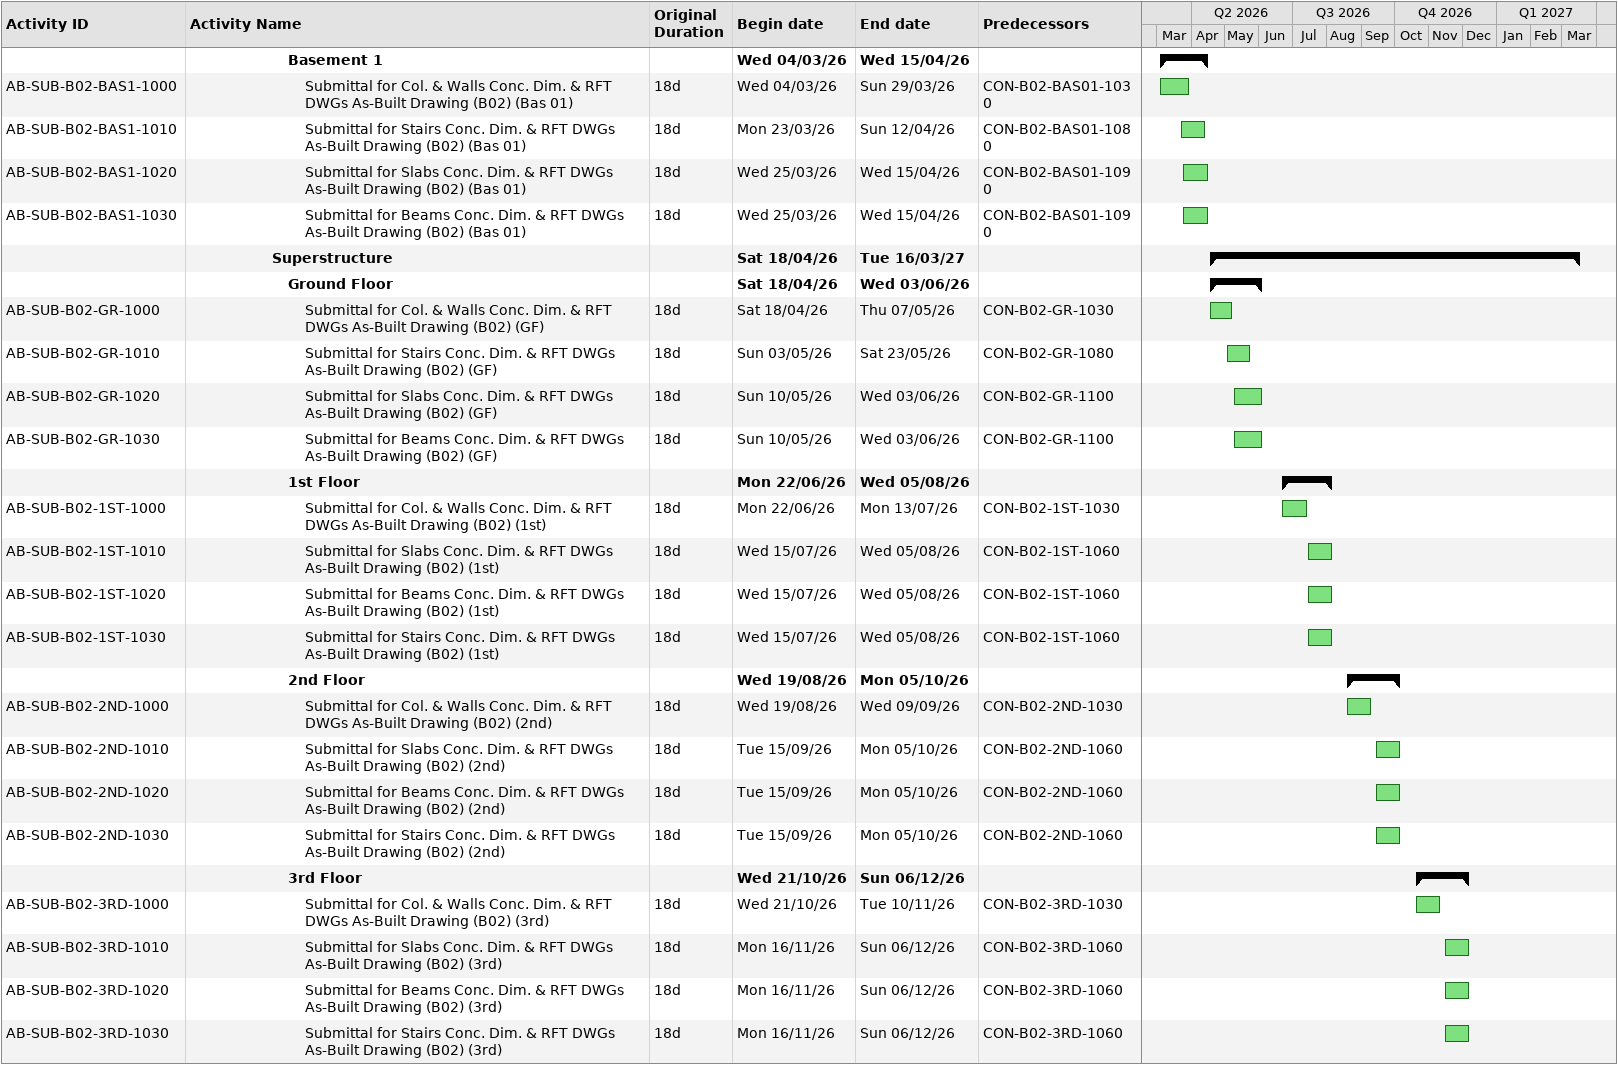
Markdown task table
| ID | Level | Task | Original duration | Start | Finish | Predecessors |
|---|---|---|---|---|---|---|
|  | 7 | **Basement 1** |  | 2026-03-04 | 2026-04-15 |  |
| AB-SUB-B02-BAS1-1000 | 8 | Submittal for Col. & Walls Conc. Dim. & RFT DWGs As-Built Drawing (B02) (Bas 01) | 18d | 2026-03-04 | 2026-03-29 | CON-B02-BAS01-1030 |
| AB-SUB-B02-BAS1-1010 | 8 | Submittal for Stairs Conc. Dim. & RFT DWGs As-Built Drawing (B02) (Bas 01) | 18d | 2026-03-23 | 2026-04-12 | CON-B02-BAS01-1080 |
| AB-SUB-B02-BAS1-1020 | 8 | Submittal for Slabs Conc. Dim. & RFT DWGs As-Built Drawing (B02) (Bas 01) | 18d | 2026-03-25 | 2026-04-15 | CON-B02-BAS01-1090 |
| AB-SUB-B02-BAS1-1030 | 8 | Submittal for Beams Conc. Dim. & RFT DWGs As-Built Drawing (B02) (Bas 01) | 18d | 2026-03-25 | 2026-04-15 | CON-B02-BAS01-1090 |
|  | 6 | **Superstructure** |  | 2026-04-18 | 2027-03-16 |  |
|  | 7 | **Ground Floor** |  | 2026-04-18 | 2026-06-03 |  |
| AB-SUB-B02-GR-1000 | 8 | Submittal for Col. & Walls Conc. Dim. & RFT DWGs As-Built Drawing (B02) (GF) | 18d | 2026-04-18 | 2026-05-07 | CON-B02-GR-1030 |
| AB-SUB-B02-GR-1010 | 8 | Submittal for Stairs Conc. Dim. & RFT DWGs As-Built Drawing (B02) (GF) | 18d | 2026-05-03 | 2026-05-23 | CON-B02-GR-1080 |
| AB-SUB-B02-GR-1020 | 8 | Submittal for Slabs Conc. Dim. & RFT DWGs As-Built Drawing (B02) (GF) | 18d | 2026-05-10 | 2026-06-03 | CON-B02-GR-1100 |
| AB-SUB-B02-GR-1030 | 8 | Submittal for Beams Conc. Dim. & RFT DWGs As-Built Drawing (B02) (GF) | 18d | 2026-05-10 | 2026-06-03 | CON-B02-GR-1100 |
|  | 7 | **1st Floor** |  | 2026-06-22 | 2026-08-05 |  |
| AB-SUB-B02-1ST-1000 | 8 | Submittal for Col. & Walls Conc. Dim. & RFT DWGs As-Built Drawing (B02) (1st) | 18d | 2026-06-22 | 2026-07-13 | CON-B02-1ST-1030 |
| AB-SUB-B02-1ST-1010 | 8 | Submittal for Slabs Conc. Dim. & RFT DWGs As-Built Drawing (B02) (1st) | 18d | 2026-07-15 | 2026-08-05 | CON-B02-1ST-1060 |
| AB-SUB-B02-1ST-1020 | 8 | Submittal for Beams Conc. Dim. & RFT DWGs As-Built Drawing (B02) (1st) | 18d | 2026-07-15 | 2026-08-05 | CON-B02-1ST-1060 |
| AB-SUB-B02-1ST-1030 | 8 | Submittal for Stairs Conc. Dim. & RFT DWGs As-Built Drawing (B02) (1st) | 18d | 2026-07-15 | 2026-08-05 | CON-B02-1ST-1060 |
|  | 7 | **2nd Floor** |  | 2026-08-19 | 2026-10-05 |  |
| AB-SUB-B02-2ND-1000 | 8 | Submittal for Col. & Walls Conc. Dim. & RFT DWGs As-Built Drawing (B02) (2nd) | 18d | 2026-08-19 | 2026-09-09 | CON-B02-2ND-1030 |
| AB-SUB-B02-2ND-1010 | 8 | Submittal for Slabs Conc. Dim. & RFT DWGs As-Built Drawing (B02) (2nd) | 18d | 2026-09-15 | 2026-10-05 | CON-B02-2ND-1060 |
| AB-SUB-B02-2ND-1020 | 8 | Submittal for Beams Conc. Dim. & RFT DWGs As-Built Drawing (B02) (2nd) | 18d | 2026-09-15 | 2026-10-05 | CON-B02-2ND-1060 |
| AB-SUB-B02-2ND-1030 | 8 | Submittal for Stairs Conc. Dim. & RFT DWGs As-Built Drawing (B02) (2nd) | 18d | 2026-09-15 | 2026-10-05 | CON-B02-2ND-1060 |
|  | 7 | **3rd Floor** |  | 2026-10-21 | 2026-12-06 |  |
| AB-SUB-B02-3RD-1000 | 8 | Submittal for Col. & Walls Conc. Dim. & RFT DWGs As-Built Drawing (B02) (3rd) | 18d | 2026-10-21 | 2026-11-10 | CON-B02-3RD-1030 |
| AB-SUB-B02-3RD-1010 | 8 | Submittal for Slabs Conc. Dim. & RFT DWGs As-Built Drawing (B02) (3rd) | 18d | 2026-11-16 | 2026-12-06 | CON-B02-3RD-1060 |
| AB-SUB-B02-3RD-1020 | 8 | Submittal for Beams Conc. Dim. & RFT DWGs As-Built Drawing (B02) (3rd) | 18d | 2026-11-16 | 2026-12-06 | CON-B02-3RD-1060 |
| AB-SUB-B02-3RD-1030 | 8 | Submittal for Stairs Conc. Dim. & RFT DWGs As-Built Drawing (B02) (3rd) | 18d | 2026-11-16 | 2026-12-06 | CON-B02-3RD-1060 |
